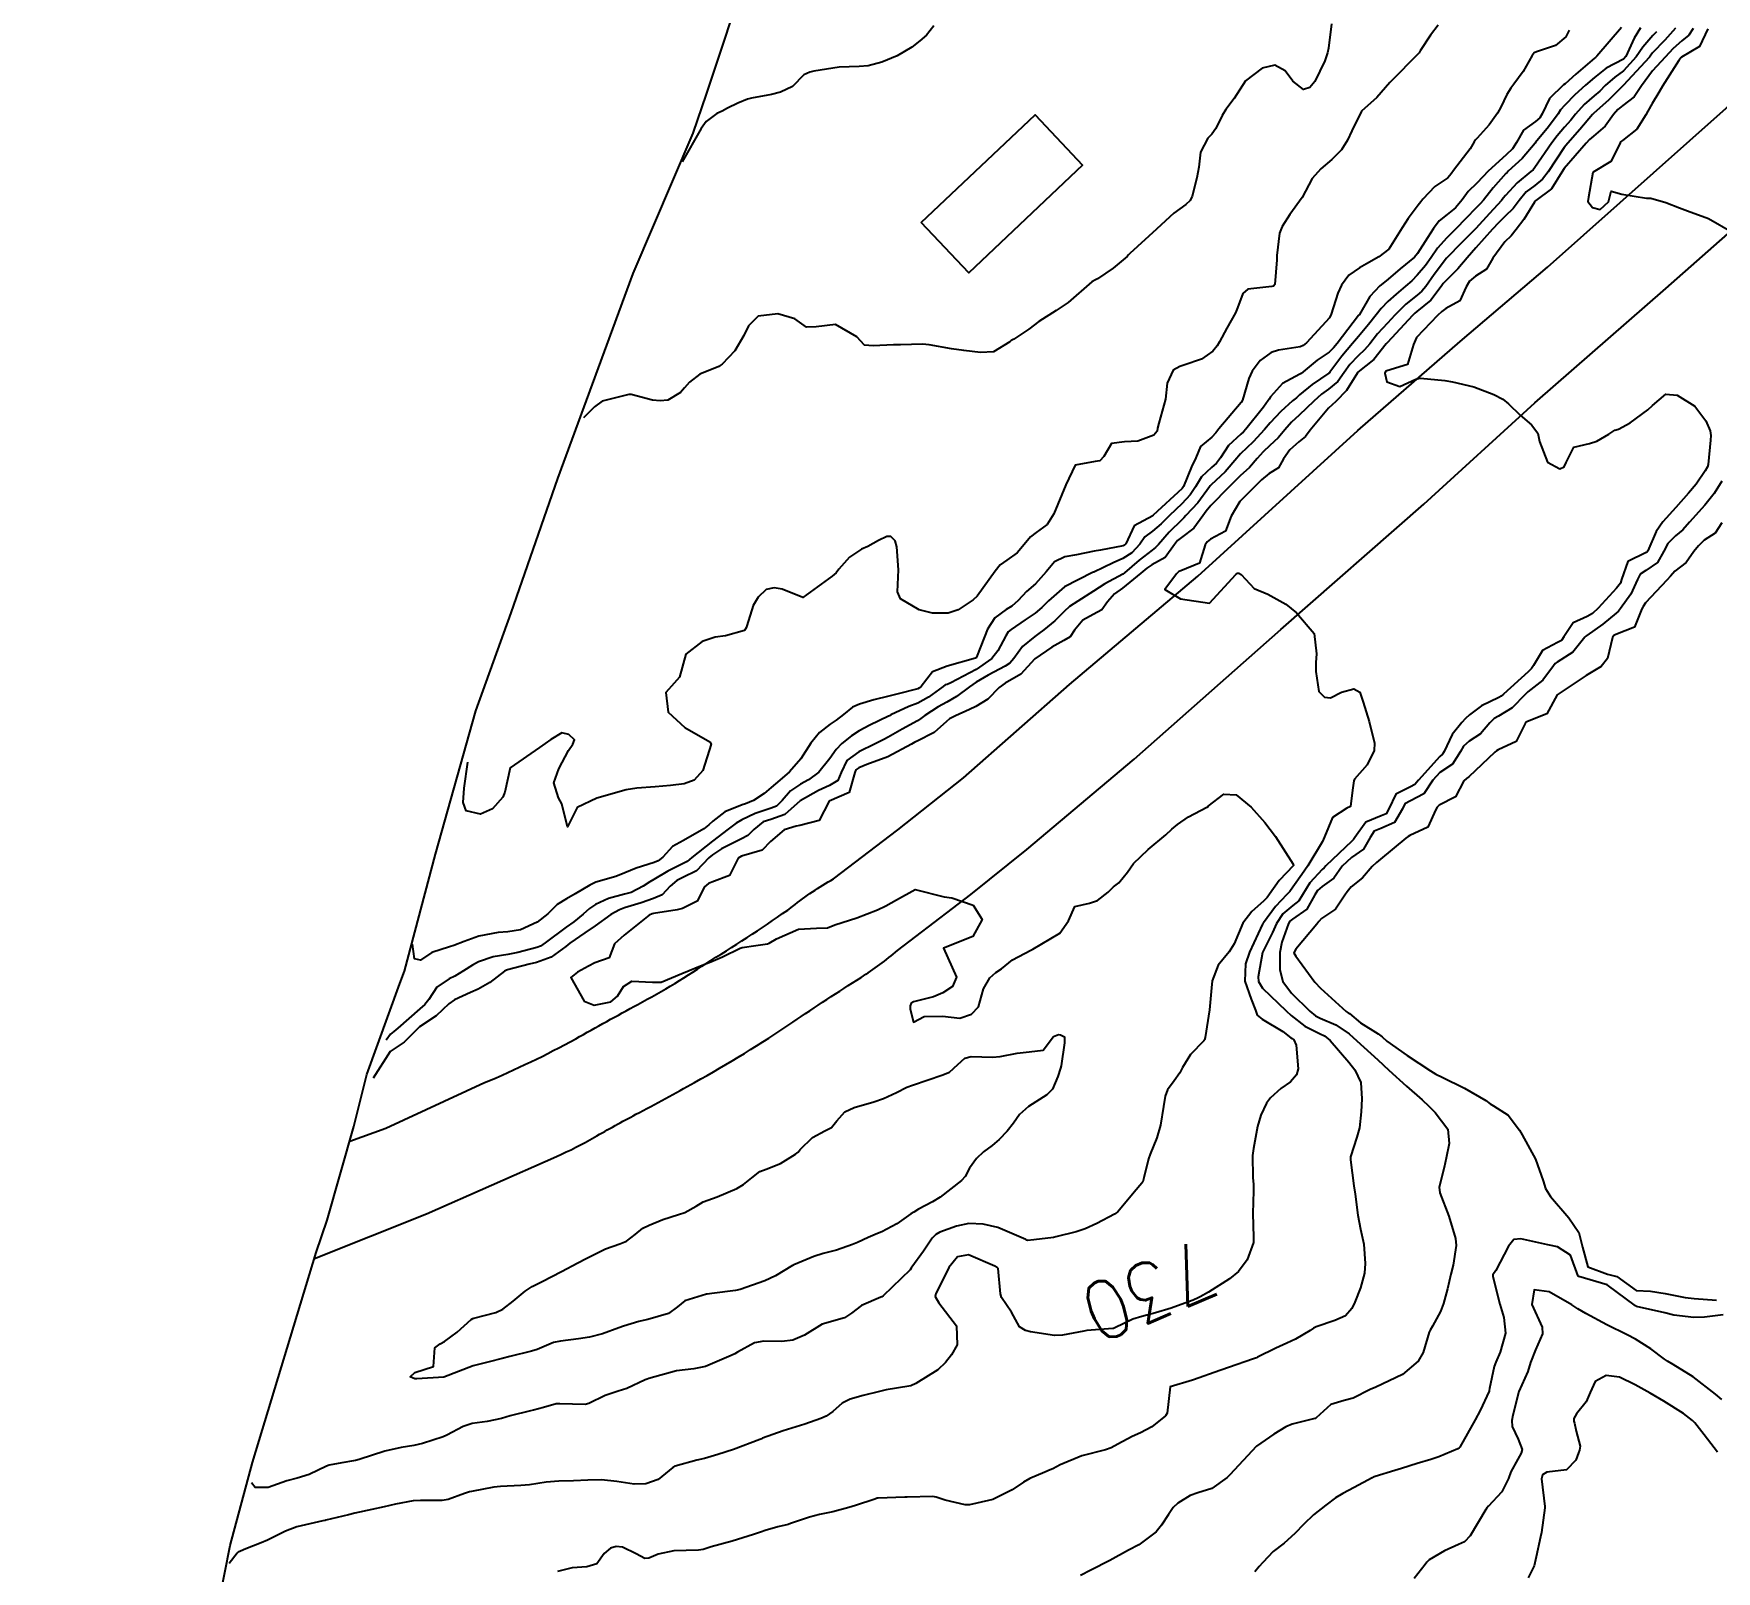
# Model space of a CAD drawing. Header units: metres. Extents: x 318500 to 325275, y 7408834 to 7428799.
# Drawn here: x 321785.3 to 321901.2, y 7417350.6 to 7417456.5 of the extents above; entities that cross this region are included whole.
import ezdxf
from ezdxf.enums import TextEntityAlignment as Align

# ---------------------------------------------------------------- set-up
doc = ezdxf.new("R2010")
doc.units = ezdxf.units.M
doc.header["$MEASUREMENT"] = 0
for name, color, linetype in [('Area', 45, 'Continuous'), ('Cotas', 45, 'Continuous'), ('Curvas de Nivel 1m', 11, 'Continuous'), ('Curvas de Nivel 5m', 15, 'Continuous'), ('Edificações', 30, 'Continuous'), ('Vias Primárias', 230, 'Continuous')]:
    doc.layers.add(name, color=color, linetype=linetype)
doc.styles.add('Style-STANDARD', font='STANDARD.shx')

msp = doc.modelspace()

# ---------------------------------------------------------------- linework, layer by layer
at = {"layer": 'Area'}
msp.add_lwpolyline([(321785.32, 7417287.4), (321787.91, 7417299.58), (321793.09, 7417328.49), (321794.08, 7417331.4), (321794.59, 7417332.62), (321796.42, 7417342.2), (321797.29, 7417344.52), (321798.84, 7417352.42), (321800.38, 7417358.14), (321804.78, 7417372.6), (321805.52, 7417374.81), (321807.37, 7417381.27), (321808.25, 7417384.84), (321810.54, 7417391.12), (321810.86, 7417391.96), (321813, 7417400.03), (321815.76, 7417409.89), (321818.21, 7417416.65), (321821.42, 7417425.9), (321826.59, 7417440.02), (321830.73, 7417449.68), (321831.65, 7417452.36), (321834.55, 7417461.09)], dxfattribs=at)
at = {"layer": 'Curvas de Nivel 1m', "flags": 128}
for points, elevation in [([(321895.95, 7417456.93), (321895.52, 7417456.23), (321894.94, 7417454.95), (321894.79, 7417454.78), (321893.59, 7417454.15), (321892.78, 7417453.52), (321892.18, 7417452.98), (321891.44, 7417452.31), (321890.75, 7417451.61), (321890.46, 7417451.28), (321890.28, 7417451.01), (321889.62, 7417450.12), (321888.73, 7417449.03), (321888.71, 7417449), (321887.81, 7417447.93), (321886.85, 7417447.05), (321886.77, 7417446.97), (321886.69, 7417446.89), (321885.82, 7417445.91), (321885.15, 7417445.07), (321884.92, 7417444.81), (321884.65, 7417444.53), (321883.92, 7417443.81), (321883.24, 7417443.1), (321882.62, 7417442.48), (321881.98, 7417441.76), (321881.54, 7417441.12), (321881.16, 7417440.57), (321880.59, 7417439.89), (321880.21, 7417439.51), (321879.77, 7417439.14), (321879.13, 7417438.59), (321878.56, 7417438.08), (321878.11, 7417437.61), (321877.76, 7417437.17), (321877.22, 7417436.49), (321876.53, 7417435.67), (321876.13, 7417435.19), (321875.4, 7417434.31), (321874.56, 7417433.21), (321874.54, 7417433.17), (321874.5, 7417433.14), (321873.34, 7417432.37), (321872.48, 7417431.65), (321872.26, 7417431.46), (321872, 7417431.24), (321871.2, 7417430.51), (321870.45, 7417429.72), (321870.07, 7417429.27), (321869.29, 7417428.43), (321868.42, 7417427.6), (321868.27, 7417427.44), (321868.16, 7417427.29), (321867.36, 7417426.35), (321866.39, 7417425.46), (321866.32, 7417425.39), (321866.28, 7417425.32), (321865.47, 7417424.23), (321864.66, 7417423.34), (321864.52, 7417423.19), (321864.37, 7417423.04), (321863.51, 7417422.2), (321862.77, 7417421.36), (321862.56, 7417421.14), (321862.33, 7417420.96), (321861.45, 7417420.26), (321860.44, 7417419.4), (321860.31, 7417419.31), (321859.07, 7417418.64), (321858.3, 7417418.13), (321857.21, 7417417.44), (321856.65, 7417417.08), (321856.28, 7417416.73), (321855.64, 7417416.09), (321854.88, 7417415.47), (321854.52, 7417415.21), (321854.25, 7417415.02), (321853.41, 7417414.32), (321852.81, 7417413.49), (321852.54, 7417413.18), (321852.22, 7417412.98), (321851.05, 7417412.35), (321850.21, 7417411.86), (321849.75, 7417411.54), (321848.87, 7417410.88), (321848.19, 7417410.5), (321847.59, 7417410.17), (321846.69, 7417409.57), (321846.4, 7417409.36), (321846.17, 7417409.21), (321845.12, 7417408.64), (321844.16, 7417408.09), (321843.85, 7417407.92), (321843.27, 7417407.62), (321842.14, 7417407.08), (321841.32, 7417406.47), (321840.91, 7417405.65), (321840.68, 7417405.1), (321840.12, 7417404.76), (321839.37, 7417404.41), (321838.1, 7417403.7), (321837.04, 7417402.75), (321836.08, 7417402.41), (321835.56, 7417402.24), (321834.9, 7417401.73), (321834.49, 7417401.31), (321834.06, 7417401.08), (321832.69, 7417400.4), (321832.05, 7417399.99), (321831.82, 7417399.77), (321830.95, 7417398.87), (321830.03, 7417398.41), (321829.61, 7417398.22), (321829.15, 7417397.81), (321828.59, 7417397.23), (321828.01, 7417396.97), (321827.16, 7417396.68), (321826, 7417396.32), (321825.65, 7417396.2), (321825.07, 7417395.86), (321823.98, 7417395.1), (321823.26, 7417394.61), (321822.23, 7417393.9), (321822.09, 7417393.78), (321821.97, 7417393.67), (321820.95, 7417392.92), (321819.95, 7417392.56), (321819.44, 7417392.44), (321817.94, 7417392.05), (321817.87, 7417392.03), (321817.75, 7417391.96), (321816.72, 7417391.18), (321815.92, 7417390.72), (321815.41, 7417390.49), (321814.3, 7417390), (321813.91, 7417389.72), (321813.03, 7417388.89), (321811.89, 7417388.14), (321811.77, 7417388.03), (321810.84, 7417387.08), (321809.87, 7417386.43), (321808.69, 7417384.6)], 732), ([(321894.65, 7417456.95), (321893.79, 7417455.97), (321892.95, 7417454.97), (321892.86, 7417454.9), (321892.79, 7417454.85), (321891.51, 7417453.73), (321890.77, 7417453.08), (321890.66, 7417453), (321889.7, 7417452.07), (321889.18, 7417451.02), (321889.02, 7417450.74), (321888.73, 7417450.49), (321887.89, 7417449.88), (321887.42, 7417449.04), (321887.14, 7417448.61), (321886.7, 7417448.18), (321885.47, 7417447.07), (321885.1, 7417446.66), (321884.68, 7417446.23), (321884.09, 7417445.67), (321883.67, 7417445.09), (321883.21, 7417444.54), (321882.64, 7417444.08), (321882.1, 7417443.65), (321881.71, 7417443.12), (321881.29, 7417442.46), (321880.61, 7417441.38), (321880.4, 7417441.13), (321879.42, 7417440.33), (321878.59, 7417439.62), (321878.33, 7417439.41), (321878.02, 7417439.17), (321877.32, 7417438.42), (321876.6, 7417437.18), (321876.58, 7417437.15), (321876.55, 7417437.12), (321875.07, 7417435.2), (321874.83, 7417434.9), (321874.52, 7417434.6), (321873.7, 7417434.04), (321872.73, 7417433.24), (321872.6, 7417433.13), (321872.5, 7417433.07), (321871.31, 7417432.43), (321870.47, 7417431.51), (321870.38, 7417431.35), (321870.33, 7417431.26), (321870, 7417430.8), (321868.78, 7417429.29), (321868.62, 7417429.11), (321868.45, 7417428.96), (321867.58, 7417428.16), (321867.03, 7417427.31), (321866.77, 7417426.96), (321866.41, 7417426.65), (321865.72, 7417426.01), (321865.32, 7417425.33), (321864.96, 7417424.76), (321864.38, 7417424.16), (321863.53, 7417423.35), (321862.95, 7417422.77), (321862.35, 7417422.28), (321861.84, 7417421.88), (321861.48, 7417421.38), (321860.94, 7417420.78), (321860.32, 7417420.38), (321859.64, 7417420.09), (321858.31, 7417419.45), (321858.29, 7417419.44), (321858.23, 7417419.42), (321856.3, 7417418.43), (321855.2, 7417417.47), (321854.74, 7417417.01), (321854.28, 7417416.63), (321853.6, 7417416.16), (321852.63, 7417415.5), (321852.43, 7417415.33), (321852.25, 7417415.07), (321851.71, 7417414.03), (321851.3, 7417413.51), (321850.22, 7417412.74), (321848.48, 7417411.82), (321848.21, 7417411.72), (321848.09, 7417411.68), (321847.95, 7417411.56), (321846.94, 7417410.83), (321846.19, 7417410.43), (321845.59, 7417410.19), (321844.35, 7417409.61), (321844.24, 7417409.55), (321844.18, 7417409.52), (321842.9, 7417408.9), (321842.16, 7417408.51), (321841.64, 7417408.17), (321840.97, 7417407.65), (321840.57, 7417407.23), (321840.14, 7417406.62), (321839.39, 7417405.67), (321838.66, 7417405.14), (321838.12, 7417404.84), (321837.43, 7417404.38), (321836.86, 7417403.71), (321836.47, 7417403.34), (321836.09, 7417403.19), (321834.99, 7417402.83), (321834.08, 7417402.39), (321833.68, 7417402.15), (321833.15, 7417401.75), (321832.06, 7417400.92), (321830.63, 7417399.79), (321830.32, 7417399.53), (321830.04, 7417399.38), (321828.99, 7417398.86), (321828.03, 7417398.28), (321827.74, 7417398.11), (321827.28, 7417397.83), (321826.46, 7417397.39), (321826.01, 7417397.26), (321824.89, 7417396.98), (321824, 7417396.56), (321823.6, 7417396.28), (321823.16, 7417395.89), (321822.51, 7417395.37), (321821.98, 7417395), (321820.54, 7417393.92), (321820.21, 7417393.69), (321819.96, 7417393.59), (321818.66, 7417393.25), (321817.96, 7417393.12), (321816.97, 7417392.95), (321815.95, 7417392.6), (321815.54, 7417392.39), (321814.92, 7417392), (321814.32, 7417391.62), (321813.93, 7417391.44), (321813.08, 7417390.86), (321812.53, 7417390.02), (321812.26, 7417389.67), (321811.9, 7417389.38), (321810.4, 7417388.05), (321810.12, 7417387.82), (321809.88, 7417387.62), (321809.6, 7417387.22)], 733), ([(321874.69, 7417457.21), (321874.48, 7417455.53), (321874.41, 7417455.22), (321874.23, 7417454.66), (321873.54, 7417453.23), (321873.18, 7417452.82), (321872.76, 7417452.69), (321872.01, 7417453.25), (321871.49, 7417453.97), (321870.78, 7417454.37), (321869.9, 7417454.16), (321868.77, 7417453.29), (321867.99, 7417452.07), (321867.41, 7417451.31), (321867.15, 7417450.9), (321866.72, 7417450), (321866.44, 7417449.6), (321866.16, 7417449.33), (321865.66, 7417448.38), (321865.55, 7417447.33), (321865.41, 7417446.6), (321865.09, 7417445.34), (321864.95, 7417445.04), (321864.65, 7417444.76), (321863.82, 7417444.17), (321862.95, 7417443.37), (321862.63, 7417443.06), (321860.8, 7417441.4), (321860.71, 7417441.3), (321860.61, 7417441.18), (321859.64, 7417440.37), (321858.58, 7417439.65), (321858.43, 7417439.58), (321858.17, 7417439.43), (321856.56, 7417438.01), (321855.73, 7417437.46), (321854.54, 7417436.71), (321853.84, 7417436.18), (321852.81, 7417435.5), (321852.63, 7417435.4), (321852.53, 7417435.31), (321851.41, 7417434.62), (321850.52, 7417434.57), (321849.37, 7417434.7), (321848.52, 7417434.83), (321846.99, 7417435.1), (321846.52, 7417435.15), (321845.01, 7417435.11), (321844.52, 7417435.1), (321843.12, 7417435.03), (321842.52, 7417435.07), (321842.01, 7417435.65), (321840.54, 7417436.49), (321839.19, 7417436.34), (321838.54, 7417436.32), (321837.73, 7417436.89), (321836.55, 7417437.24), (321835.21, 7417437.07), (321834.54, 7417436.42), (321834.21, 7417435.74), (321833.59, 7417434.68), (321832.73, 7417433.77), (321832.6, 7417433.67), (321832.5, 7417433.61), (321831.2, 7417433.08), (321830.48, 7417432.54), (321830.14, 7417432.14), (321829.85, 7417431.81), (321828.98, 7417431.3), (321828.46, 7417431.24), (321827.93, 7417431.29), (321826.47, 7417431.68), (321826.31, 7417431.69), (321824.46, 7417431.21), (321823.93, 7417430.84), (321823.18, 7417430.07)], 736), ([(321847.31, 7417457.08), (321846.8, 7417456.43), (321846.34, 7417456.04), (321845.78, 7417455.6), (321844.78, 7417455.01), (321843.73, 7417454.57), (321842.78, 7417454.31), (321842.16, 7417454.26), (321840.78, 7417454.23), (321839.03, 7417453.95), (321838.77, 7417453.88), (321838.36, 7417453.7), (321837.56, 7417452.9), (321836.75, 7417452.5), (321836.13, 7417452.35), (321834.75, 7417452.09), (321834.48, 7417452.01), (321833.81, 7417451.75), (321833.1, 7417451.4), (321832.73, 7417451.2), (321832.36, 7417451.04), (321831.62, 7417450.48), (321831.27, 7417449.99), (321829.98, 7417447.71)], 737), ([(321897.07, 7417456.66), (321896.81, 7417456.41), (321896.12, 7417455.61), (321895.66, 7417454.94), (321894.78, 7417453.98), (321894.19, 7417453.54), (321893.53, 7417452.96), (321893.15, 7417452.58), (321892.76, 7417452.25), (321892.08, 7417451.65), (321891.49, 7417450.99), (321891.15, 7417450.58), (321890.73, 7417450.1), (321890.22, 7417449.5), (321889.85, 7417449.01), (321888.69, 7417447.32), (321888.56, 7417447.16), (321888.41, 7417447.03), (321887.46, 7417446.26), (321886.66, 7417445.38), (321886.51, 7417445.2), (321886.39, 7417445.05), (321885.56, 7417444.15), (321884.63, 7417443.11), (321883.62, 7417442.1), (321882.64, 7417441.11), (321882.63, 7417441.09), (321882.61, 7417441.07), (321881.76, 7417439.95), (321881.17, 7417439.12), (321880.9, 7417438.8), (321880.57, 7417438.52), (321879.79, 7417437.91), (321879.04, 7417437.15), (321878.54, 7417436.6), (321877.86, 7417435.85), (321877.31, 7417435.17), (321876.95, 7417434.75), (321876.52, 7417434.35), (321875.94, 7417433.75), (321875.55, 7417433.19), (321875.11, 7417432.58), (321874.48, 7417432.05), (321873.99, 7417431.7), (321873.47, 7417431.23), (321872.46, 7417430.26), (321871.93, 7417429.77), (321871.46, 7417429.25), (321871, 7417428.7), (321870.43, 7417428.17), (321869.97, 7417427.73), (321869.56, 7417427.27), (321869.03, 7417426.66), (321868.4, 7417426.07), (321868, 7417425.69), (321867.61, 7417425.3), (321866.38, 7417424.03), (321866.05, 7417423.65), (321865.82, 7417423.33), (321865.21, 7417422.48), (321864.35, 7417421.84), (321864.07, 7417421.62), (321863.87, 7417421.35), (321863.22, 7417420.46), (321862.32, 7417419.95), (321861.96, 7417419.73), (321861.56, 7417419.38), (321860.3, 7417418.35), (321859.75, 7417417.95), (321859.25, 7417417.41), (321858.86, 7417416.84), (321858.28, 7417416.52), (321857.57, 7417416.13), (321856.99, 7417415.44), (321856.69, 7417415), (321856.25, 7417414.74), (321855.43, 7417414.27), (321854.26, 7417413.48), (321854.23, 7417413.45), (321853.29, 7417412.42), (321852.21, 7417411.79), (321851.79, 7417411.51), (321851.01, 7417410.7), (321850.19, 7417410.19), (321849.75, 7417409.98), (321848.8, 7417409.55), (321848.39, 7417409.34), (321848.17, 7417409.15), (321847.32, 7417408.41), (321846.15, 7417407.8), (321846, 7417407.73), (321845.76, 7417407.59), (321844.14, 7417406.72), (321842.69, 7417406.19), (321842.13, 7417405.97), (321841.94, 7417405.83), (321841.87, 7417405.64), (321841.48, 7417404.28), (321840.1, 7417403.68), (321839.41, 7417402.34), (321838.07, 7417401.99), (321837.82, 7417401.95), (321836.99, 7417401.71), (321836.06, 7417400.89), (321835.47, 7417400.31), (321834.05, 7417399.88), (321833.83, 7417399.74), (321833.23, 7417398.56), (321832.02, 7417398.1), (321831.79, 7417398.01), (321831.5, 7417397.78), (321831, 7417396.79), (321830, 7417396.28), (321829.62, 7417396.18), (321827.99, 7417395.93), (321827.9, 7417395.91), (321827.71, 7417395.82), (321825.98, 7417394.45), (321825.32, 7417393.86), (321824.94, 7417392.88), (321823.95, 7417392.53), (321823.52, 7417392.31), (321822.77, 7417391.89), (321822.3, 7417391.53), (321823.22, 7417389.89), (321823.91, 7417389.63), (321825.05, 7417389.86), (321825.53, 7417390.24), (321825.93, 7417390.91), (321826.5, 7417391.27), (321827.93, 7417391.2), (321828.53, 7417391.21), (321829.94, 7417391.8), (321831.36, 7417392.37), (321831.95, 7417392.6), (321832.76, 7417392.95), (321833.97, 7417393.55), (321834.11, 7417393.6), (321835.04, 7417393.73), (321835.84, 7417393.85), (321835.97, 7417393.89), (321836.46, 7417394.2), (321837.98, 7417394.85), (321839.23, 7417394.92), (321839.98, 7417394.96), (321840.49, 7417395.15), (321841.99, 7417395.64), (321843.43, 7417396.19), (321844, 7417396.46), (321844.74, 7417396.87), (321846.02, 7417397.58), (321848.01, 7417397.09), (321848.54, 7417397.02), (321850, 7417396.52), (321850.63, 7417395.52), (321849.98, 7417394.36), (321847.97, 7417393.56), (321848.85, 7417391.55), (321848.58, 7417390.9), (321847.92, 7417390.47), (321847.28, 7417390.21), (321845.91, 7417389.86), (321845.73, 7417389.76), (321845.68, 7417389.58), (321845.68, 7417389.36), (321845.9, 7417388.45), (321846.63, 7417388.84), (321847.9, 7417388.86), (321849.09, 7417388.73), (321849.9, 7417389.01), (321850.38, 7417389.52), (321850.71, 7417390.74), (321851.15, 7417391.51), (321851.57, 7417391.88), (321851.95, 7417392.13), (321852.71, 7417392.74), (321853.97, 7417393.41), (321854.02, 7417393.43), (321854.12, 7417393.48), (321855.98, 7417394.58), (321856.57, 7417395.44), (321857.02, 7417396.42), (321858.01, 7417396.66), (321858.58, 7417396.84), (321859.3, 7417397.41), (321859.66, 7417397.77), (321860.03, 7417398.04), (321860.64, 7417398.79), (321861.04, 7417399.39), (321862.06, 7417400.35), (321863.27, 7417401.35), (321863.68, 7417401.75), (321864.08, 7417402.06), (321864.83, 7417402.59), (321866.1, 7417403.25), (321866.14, 7417403.27), (321866.2, 7417403.32), (321867.26, 7417404.16), (321868.11, 7417404.1), (321869.16, 7417403.27), (321870.08, 7417402.21), (321870.83, 7417401.25), (321872.05, 7417399.33), (321872.08, 7417399.27), (321872.07, 7417399.24), (321871.07, 7417398.22), (321870.42, 7417397.26), (321870.25, 7417397.03), (321870.01, 7417396.78), (321869.2, 7417396.07), (321868.58, 7417395.28), (321867.98, 7417393.86), (321867.64, 7417393.29), (321866.88, 7417392.39), (321866.46, 7417391.31), (321866.41, 7417390.83), (321866.28, 7417389.31), (321865.99, 7417387.41), (321865.97, 7417387.32), (321865.95, 7417387.26), (321865.89, 7417387.18), (321864.98, 7417386.22), (321864.42, 7417385.33), (321864.23, 7417384.96), (321863.85, 7417384.42), (321863.38, 7417383.8), (321863.23, 7417383.35), (321863.11, 7417382.64), (321862.9, 7417381.35), (321862.66, 7417380.49), (321862.2, 7417379.36), (321862.09, 7417379.05), (321861.76, 7417377.73), (321861.68, 7417377.45), (321861.63, 7417377.37), (321861.1, 7417376.74), (321859.96, 7417375.4), (321859.83, 7417375.29), (321859.73, 7417375.23), (321858.53, 7417374.6), (321857.71, 7417374.23), (321857.11, 7417374.02), (321855.7, 7417373.66), (321855.53, 7417373.63), (321854.19, 7417373.47), (321853.74, 7417373.43), (321853.7, 7417373.44), (321853.63, 7417373.48), (321851.71, 7417374.31), (321850.69, 7417374.54), (321849.72, 7417374.58), (321848.86, 7417374.4), (321847.71, 7417373.99), (321847.43, 7417373.84), (321847.18, 7417373.57), (321846.58, 7417372.68), (321845.78, 7417371.58), (321845.74, 7417371.51), (321845.67, 7417371.41), (321843.81, 7417369.61), (321843.72, 7417369.54), (321843.65, 7417369.52), (321842.31, 7417368.95), (321841.63, 7417368.42), (321841.16, 7417368.1), (321839.62, 7417367.66), (321838.39, 7417366.9), (321837.6, 7417366.56), (321836.84, 7417366.46), (321835.6, 7417366.49), (321834.95, 7417366.37), (321833.79, 7417365.74), (321833.59, 7417365.62), (321833.35, 7417365.51), (321831.58, 7417364.74), (321830.78, 7417364.58), (321829.58, 7417364.45), (321827.67, 7417363.92), (321827.57, 7417363.88), (321827.43, 7417363.82), (321826.17, 7417363.23), (321825.56, 7417363.04), (321824.66, 7417362.75), (321823.54, 7417362.19), (321823.29, 7417362.13), (321821.54, 7417362.18), (321821.29, 7417362.16), (321820.43, 7417361.92), (321819.74, 7417361.73), (321819.54, 7417361.68), (321818.12, 7417361.35), (321817.53, 7417361.17), (321816.54, 7417360.95), (321815.52, 7417360.82), (321814.89, 7417360.62), (321813.77, 7417360.01), (321813.51, 7417359.89), (321812.1, 7417359.43), (321811.5, 7417359.29), (321810.63, 7417359.17), (321809.5, 7417358.91), (321807.73, 7417358.33), (321807.49, 7417358.26), (321807.35, 7417358.24), (321806.54, 7417358.1), (321805.66, 7417357.94), (321805.49, 7417357.88), (321804.29, 7417357.31), (321803.47, 7417357.06), (321802.75, 7417356.87), (321801.46, 7417356.41), (321800.58, 7417356.41), (321800.32, 7417356.74)], 731), ([(321891.05, 7417456.76), (321890.81, 7417456.32), (321890.1, 7417455.71), (321888.79, 7417455.28), (321888.63, 7417455.2), (321888.49, 7417455.03), (321887.88, 7417453.93), (321887.23, 7417453.05), (321887.03, 7417452.78), (321886.76, 7417452.34), (321886.33, 7417451.47), (321886.12, 7417451.06), (321885.54, 7417450.26), (321884.71, 7417449.34), (321884.59, 7417449.21), (321884.5, 7417449.08), (321884.22, 7417448.6), (321883.07, 7417447.1), (321882.91, 7417446.88), (321882.68, 7417446.61), (321881.79, 7417446), (321880.96, 7417445.13), (321880.83, 7417444.95), (321880.65, 7417444.71), (321879.97, 7417443.81), (321879.55, 7417443.15), (321878.62, 7417441.69), (321877.94, 7417441.17), (321877.09, 7417440.69), (321876.6, 7417440.41), (321875.88, 7417439.9), (321875.38, 7417439.2), (321875.12, 7417438.65), (321874.66, 7417437.21), (321874.55, 7417436.97), (321872.97, 7417435.23), (321872.72, 7417435.05), (321872.53, 7417434.97), (321871.03, 7417434.74), (321870.52, 7417434.58), (321869.76, 7417434.02), (321869.21, 7417433.28), (321868.99, 7417432.79), (321868.55, 7417431.29), (321868.47, 7417431.13), (321866.93, 7417429.31), (321866.72, 7417429.04), (321866.44, 7417428.74), (321865.67, 7417428.09), (321865.35, 7417427.33), (321865.05, 7417426.7), (321864.48, 7417425.34), (321864.45, 7417425.28), (321864.39, 7417425.21), (321862.41, 7417423.37), (321862.39, 7417423.35), (321862.37, 7417423.33), (321861.1, 7417422.64), (321860.51, 7417421.4), (321860.44, 7417421.3), (321860.34, 7417421.25), (321858.78, 7417420.97), (321858.33, 7417420.88), (321857.12, 7417420.65), (321856.33, 7417420.49), (321855.62, 7417420.16), (321855.04, 7417419.47), (321854.3, 7417418.65), (321853.67, 7417418.11), (321853.11, 7417417.49), (321852.68, 7417417.1), (321852.28, 7417416.87), (321851.49, 7417416.3), (321850.99, 7417415.52), (321850.78, 7417414.99), (321850.23, 7417413.59), (321850.21, 7417413.55), (321850.17, 7417413.53), (321848.22, 7417412.98), (321847.2, 7417412.59), (321846.42, 7417411.58), (321846.32, 7417411.47), (321846.21, 7417411.42), (321844.76, 7417411.05), (321844.2, 7417410.91), (321843.16, 7417410.66), (321842.19, 7417410.35), (321841.7, 7417410.14), (321841.09, 7417409.65), (321840.58, 7417409.25), (321840.17, 7417408.97), (321839.43, 7417408.41), (321838.83, 7417407.68), (321838.14, 7417406.59), (321837.36, 7417405.7), (321836.7, 7417405.13), (321836.11, 7417404.61), (321835.62, 7417404.21), (321834.88, 7417403.73), (321834.34, 7417403.5), (321834.1, 7417403.42), (321832.92, 7417402.93), (321832.08, 7417402.3), (321831.8, 7417402.05), (321831.46, 7417401.78), (321830.06, 7417400.97), (321829.3, 7417400.56), (321828.64, 7417399.81), (321828.31, 7417399.56), (321828.04, 7417399.45), (321826.8, 7417399.07), (321826.03, 7417398.73), (321825.4, 7417398.49), (321824.02, 7417398.09), (321823.88, 7417398.02), (321823.62, 7417397.88), (321822.6, 7417397.3), (321822.01, 7417396.94), (321821.36, 7417396.55), (321820.73, 7417395.92), (321819.98, 7417395.34), (321818.85, 7417394.82), (321817.98, 7417394.68), (321817.3, 7417394.64), (321815.97, 7417394.37), (321814.96, 7417394), (321814.25, 7417393.73), (321813.96, 7417393.65), (321812.73, 7417393.25), (321811.95, 7417392.73), (321811.54, 7417392.81), (321811.41, 7417393.83)], 734), ([(321899.59, 7417456.88), (321899.28, 7417456.42), (321898.81, 7417456.03), (321898.2, 7417455.5), (321897.66, 7417454.91), (321896.78, 7417453.96), (321896.02, 7417452.93), (321895.51, 7417452.19), (321894.75, 7417451.58), (321894.39, 7417451.3), (321894.1, 7417450.96), (321893.52, 7417450.17), (321892.72, 7417449.48), (321892.45, 7417449.24), (321892.22, 7417448.98), (321890.69, 7417447.25), (321890.54, 7417447), (321889.84, 7417445.85), (321888.76, 7417445.03), (321888.7, 7417444.99), (321888.66, 7417444.92), (321887.93, 7417443.74), (321887.4, 7417443.04), (321887.06, 7417442.61), (321886.62, 7417442.2), (321885.79, 7417441.06), (321885.35, 7417440.32), (321884.59, 7417439.82), (321884.18, 7417439.49), (321883.95, 7417439.09), (321883.52, 7417438.14), (321882.56, 7417437.61), (321882.27, 7417437.39), (321881.99, 7417437.11), (321880.53, 7417435.6), (321880.32, 7417435.13), (321879.91, 7417433.74), (321878.5, 7417433.32), (321878.4, 7417433.26), (321878.35, 7417433.16), (321878.49, 7417432.55), (321879.39, 7417432.24), (321880.49, 7417432.73), (321880.81, 7417432.81), (321882.49, 7417432.64), (321883.02, 7417432.56), (321884.49, 7417432.2), (321885.85, 7417431.69), (321886.47, 7417431.37), (321886.86, 7417431.04), (321887.68, 7417430.25), (321888.46, 7417429.59), (321888.89, 7417429.02), (321889.01, 7417428.44), (321889.55, 7417427.01), (321890.41, 7417426.56), (321890.7, 7417426.71), (321890.84, 7417426.99), (321891.37, 7417428.06), (321892.44, 7417428.3), (321892.94, 7417428.47), (321893.78, 7417428.96), (321894.18, 7417429.22), (321894.45, 7417429.3), (321895.24, 7417429.72), (321896.47, 7417430.63), (321896.79, 7417430.92), (321897.69, 7417431.7), (321898.48, 7417431.64), (321899.69, 7417430.88), (321900.46, 7417429.87), (321900.76, 7417429.18), (321900.81, 7417428.86), (321900.78, 7417428.53), (321900.62, 7417426.87), (321900.57, 7417426.71), (321900.41, 7417426.43), (321899.78, 7417425.5), (321899.27, 7417424.88), (321898.38, 7417423.9), (321897.49, 7417422.9), (321897.03, 7417422.24), (321896.46, 7417420.92), (321896.42, 7417420.84), (321896.34, 7417420.8), (321895.08, 7417420.18), (321894.66, 7417418.94), (321894.57, 7417418.68), (321894.3, 7417418.34), (321893.05, 7417416.96), (321892.66, 7417416.59), (321892.28, 7417416.39), (321891.31, 7417415.95), (321890.68, 7417414.99), (321890.51, 7417414.74), (321890.25, 7417414.6), (321889.2, 7417414.06), (321888.58, 7417413.02), (321888.45, 7417412.8), (321888.23, 7417412.59), (321886.52, 7417411.05), (321886.36, 7417410.9), (321886.21, 7417410.82), (321885.02, 7417410.25), (321884.19, 7417409.62), (321883.91, 7417409.36), (321883.65, 7417409.09), (321882.99, 7417408.26), (321882.44, 7417407.1), (321882.33, 7417406.92), (321882.15, 7417406.75), (321880.68, 7417405.12), (321880.43, 7417404.83), (321880.12, 7417404.67), (321879.11, 7417404.15), (321878.62, 7417403.15), (321878.44, 7417402.81), (321878.09, 7417402.66), (321877.04, 7417402.22), (321876.29, 7417401.18), (321876.2, 7417401.04), (321876.07, 7417400.92), (321874.29, 7417399.21), (321874.17, 7417399.08), (321874.05, 7417398.96), (321873.2, 7417398.06), (321872.69, 7417397.23), (321872.43, 7417396.82), (321872.01, 7417396.48), (321871.33, 7417395.91), (321870.89, 7417395.25), (321870.61, 7417394.63), (321869.97, 7417393.34), (321869.94, 7417393.26), (321869.64, 7417391.57), (321869.66, 7417391.26), (321869.93, 7417390.8), (321871.56, 7417389.24), (321871.91, 7417388.92), (321872.85, 7417388.18), (321873.89, 7417387.66), (321874.2, 7417387.52), (321874.6, 7417387.2), (321875.87, 7417385.7), (321876.28, 7417385.18), (321876.71, 7417384.31), (321876.78, 7417383.17), (321876.72, 7417382.27), (321876.61, 7417381.17), (321876.43, 7417380.54), (321876, 7417379.18), (321875.99, 7417378.97), (321876.23, 7417377.18), (321876.32, 7417376.6), (321876.49, 7417375.17), (321876.67, 7417374.21), (321876.9, 7417373.17), (321877.01, 7417371.84), (321876.95, 7417371.17), (321876.67, 7417370.16), (321876.29, 7417369.17), (321876.08, 7417368.74), (321875.64, 7417368.24), (321874.92, 7417367.9), (321873.62, 7417367.48), (321873.45, 7417367.38), (321873.22, 7417367.22), (321872.21, 7417366.63), (321871.61, 7417366.35), (321870.84, 7417366.01), (321869.59, 7417365.38), (321869.51, 7417365.34), (321869.31, 7417365.26), (321867.58, 7417364.67), (321866.6, 7417364.32), (321865.58, 7417363.96), (321865.1, 7417363.8), (321863.57, 7417363.34), (321863.36, 7417361.52), (321863.25, 7417361.34), (321862.3, 7417360.59), (321861.52, 7417360.17), (321860.96, 7417359.93), (321859.98, 7417359.39), (321859.51, 7417359.15), (321859.11, 7417359.01), (321857.5, 7417358.58), (321856.01, 7417357.96), (321855.49, 7417357.7), (321855.32, 7417357.62), (321854.94, 7417357.46), (321853.92, 7417357.03), (321853.48, 7417356.77), (321852.7, 7417356.25), (321851.46, 7417355.62), (321851.37, 7417355.59), (321851.07, 7417355.51), (321849.76, 7417355.22), (321849.46, 7417355.22), (321848.07, 7417355.54), (321847.46, 7417355.74), (321847.23, 7417355.79), (321845.46, 7417355.75), (321845.3, 7417355.74), (321843.46, 7417355.68), (321843.41, 7417355.67), (321843.23, 7417355.61), (321841.91, 7417355.17), (321841.45, 7417355.02), (321840.35, 7417354.74), (321839.44, 7417354.55), (321838.75, 7417354.36), (321837.43, 7417353.92), (321837.26, 7417353.87), (321836.56, 7417353.7), (321835.69, 7417353.44), (321835.43, 7417353.36), (321834.89, 7417353.18), (321833.42, 7417352.72), (321831.98, 7417352.32), (321831.41, 7417352.15), (321831.09, 7417352.1), (321829.41, 7417352.05), (321828.32, 7417351.81), (321827.68, 7417351.54), (321827.41, 7417351.53), (321826.8, 7417351.83), (321825.86, 7417352.29), (321825.42, 7417352.35), (321825.03, 7417352.24), (321824.6, 7417351.86), (321824.1, 7417351.16), (321823.4, 7417350.95), (321822.4, 7417350.88), (321821.39, 7417350.63)], 729), ([(321900.6, 7417456.87), (321900.03, 7417455.65), (321898.79, 7417454.92), (321898.77, 7417454.91), (321898.75, 7417454.89), (321898.59, 7417454.69), (321897.48, 7417452.91), (321897.21, 7417452.47), (321896.75, 7417451.72), (321896.47, 7417451.2), (321896.32, 7417450.93), (321895.7, 7417449.96), (321894.71, 7417449.18), (321894.59, 7417449.07), (321894.53, 7417448.95), (321893.92, 7417447.73), (321892.69, 7417446.99), (321892.68, 7417446.97), (321892.37, 7417445.27), (321892.32, 7417444.98), (321892.65, 7417444.57), (321893.19, 7417444.43), (321893.76, 7417444.96), (321893.93, 7417445.69), (321894.67, 7417445.48), (321896.37, 7417445.21), (321896.66, 7417445.2), (321897.69, 7417444.9), (321898.65, 7417444.54), (321899.2, 7417444.34), (321900.64, 7417443.79), (321902.32, 7417442.84)], 728), ([(321901.55, 7417425.71), (321901.02, 7417424.86), (321900.38, 7417424.05), (321899.33, 7417422.88), (321898.88, 7417422.37), (321898.36, 7417421.94), (321897.83, 7417421.42), (321897.57, 7417420.9), (321897.13, 7417420.11), (321896.32, 7417419.56), (321895.93, 7417419.31), (321895.74, 7417418.93), (321895.29, 7417417.94), (321894.59, 7417416.94), (321894.45, 7417416.77), (321894.29, 7417416.63), (321893.36, 7417415.87), (321892.26, 7417415.09), (321892.19, 7417415.04), (321892.13, 7417414.97), (321891.29, 7417413.94), (321890.23, 7417413.25), (321890.08, 7417413.15), (321889.97, 7417413), (321889.23, 7417412), (321888.21, 7417411.2), (321888.02, 7417411.02), (321887.13, 7417410.1), (321886.19, 7417409.53), (321885.88, 7417409.36), (321885.59, 7417409.06), (321884.93, 7417408.31), (321884.16, 7417407.8), (321883.77, 7417407.47), (321883.57, 7417407.09), (321883.01, 7417406.22), (321882.14, 7417405.64), (321881.65, 7417405.11), (321881.04, 7417404.19), (321880.11, 7417403.69), (321879.74, 7417403.5), (321879.56, 7417403.14), (321879.03, 7417402.2), (321878.08, 7417401.79), (321877.63, 7417401.61), (321877.34, 7417401.17), (321876.88, 7417400.36), (321876.06, 7417399.8), (321875.42, 7417399.19), (321874.85, 7417398.38), (321874.03, 7417397.8), (321873.71, 7417397.53), (321873.54, 7417397.22), (321872.99, 7417396.24), (321871.99, 7417395.54), (321871.82, 7417395.41), (321871.72, 7417395.24), (321871.27, 7417393.96), (321871.12, 7417393.25), (321871.13, 7417392.07), (321871.32, 7417391.25), (321871.93, 7417390.45), (321873.19, 7417389.22), (321873.59, 7417388.89), (321873.91, 7417388.73), (321874.97, 7417388.26), (321875.89, 7417387.64), (321876.43, 7417387.17), (321877.87, 7417385.85), (321878.63, 7417385.15), (321879.84, 7417384.04), (321880.92, 7417383.11), (321881.38, 7417382.67), (321881.82, 7417382.23), (321882.68, 7417381.09), (321882.78, 7417380.11), (321882.57, 7417379.09), (321882.43, 7417378.44), (321882.09, 7417377.1), (321882.15, 7417376.69), (321882.77, 7417375.09), (321883.23, 7417373.56), (321883.27, 7417373.08), (321883.05, 7417371.73), (321882.9, 7417371.09), (321882.67, 7417370.08), (321882.4, 7417369.09), (321882.19, 7417368.54), (321881.63, 7417367.53), (321881.47, 7417367.25), (321881.41, 7417367.1), (321880.99, 7417365.71), (321880.66, 7417365.11), (321879.58, 7417364.2), (321877.73, 7417363.32), (321877.57, 7417363.25), (321877.5, 7417363.23), (321877.34, 7417363.16), (321876.18, 7417362.56), (321875.56, 7417362.39), (321874.63, 7417362.12), (321873.63, 7417361.21), (321873.58, 7417361.17), (321873.54, 7417361.16), (321871.98, 7417360.78), (321871.53, 7417360.59), (321870.7, 7417360.07), (321869.51, 7417359.26), (321867.67, 7417357.29), (321867.58, 7417357.2), (321867.49, 7417357.1), (321866.44, 7417356.34), (321865.47, 7417356.04), (321864.94, 7417355.85), (321864.09, 7417355.33), (321863.77, 7417355.02), (321863.45, 7417354.56), (321862.98, 7417353.81), (321862.6, 7417353.35), (321861.42, 7417352.47), (321860.7, 7417352.09), (321859.41, 7417351.39), (321858.1, 7417350.71), (321857.39, 7417350.34)], 728), ([(321901.55, 7417422.85), (321901.09, 7417422.12), (321900.35, 7417421.64), (321899.94, 7417421.27), (321899.63, 7417420.87), (321899.11, 7417420.1), (321898.32, 7417419.51), (321898.03, 7417419.18), (321897.78, 7417418.9), (321896.29, 7417417.34), (321896.13, 7417417.09), (321896.06, 7417416.92), (321895.54, 7417415.66), (321894.26, 7417415.15), (321894.12, 7417415.08), (321894.03, 7417414.94), (321893.68, 7417413.51), (321893.24, 7417412.95), (321892.22, 7417412.34), (321890.21, 7417411), (321889.51, 7417409.68), (321888.18, 7417409.16), (321888.09, 7417409.11), (321888.01, 7417409.02), (321887.4, 7417407.79), (321886.15, 7417407.21), (321886.05, 7417407.15), (321885.92, 7417407.05), (321884.13, 7417405.36), (321883.97, 7417405.24), (321883.8, 7417405.08), (321883.23, 7417403.97), (321882.1, 7417403.4), (321881.96, 7417403.25), (321881.87, 7417403.1), (321881.31, 7417401.88), (321880.07, 7417401.3), (321879.96, 7417401.24), (321879.8, 7417401.13), (321878.06, 7417399.68), (321877.78, 7417399.44), (321877.49, 7417399.17), (321876.81, 7417398.4), (321876.03, 7417397.77), (321875.77, 7417397.44), (321875.61, 7417397.19), (321874.96, 7417396.24), (321874, 7417395.6), (321873.81, 7417395.39), (321873.67, 7417395.21), (321872.22, 7417393.49), (321872.08, 7417393.24), (321872.22, 7417392.99), (321873.54, 7417391.22), (321873.93, 7417390.8), (321875.69, 7417389.18), (321875.83, 7417389.1), (321875.91, 7417389.05), (321876.67, 7417388.41), (321877.89, 7417387.65), (321878.18, 7417387.44), (321878.49, 7417387.15), (321879.88, 7417386.16), (321881.49, 7417385.11), (321881.86, 7417384.88), (321882.29, 7417384.66), (321883.84, 7417383.92), (321885.3, 7417383.06), (321885.61, 7417382.83), (321885.83, 7417382.7), (321886.84, 7417382.05), (321887.63, 7417381.02), (321887.81, 7417380.7), (321888.72, 7417379.01), (321889.25, 7417377.52), (321889.42, 7417377), (321889.75, 7417376.45), (321891.03, 7417374.98), (321891.71, 7417373.96), (321891.96, 7417372.97), (321892.33, 7417371.61), (321893.68, 7417371.1), (321894.33, 7417370.93), (321895.67, 7417369.98), (321896.65, 7417369.92), (321897.66, 7417369.77), (321899.03, 7417369.5), (321899.66, 7417369.43), (321901.19, 7417369.31)], 727), ([(321901.64, 7417368.29), (321900.36, 7417368.13), (321899.64, 7417368.11), (321898.25, 7417368.27), (321897.64, 7417368.44), (321895.69, 7417368.88), (321895.65, 7417368.9), (321895.61, 7417368.92), (321893.67, 7417370.36), (321891.72, 7417370.93), (321891.68, 7417370.95), (321891.66, 7417370.97), (321891.14, 7417372.42), (321890.25, 7417372.99), (321889.7, 7417373.1), (321889.58, 7417373.12), (321887.71, 7417373.54), (321887.24, 7417373.49), (321886.86, 7417373.03), (321885.99, 7417371.36), (321885.8, 7417371.05), (321885.78, 7417370.94), (321886.27, 7417369.04), (321886.55, 7417368.12), (321886.66, 7417367.03), (321886.29, 7417365.73), (321885.99, 7417365.04), (321885.89, 7417364.75), (321885.57, 7417363.22), (321885.54, 7417363.08), (321885.53, 7417363.05), (321884.91, 7417361.7), (321884.58, 7417361.06), (321883.52, 7417359.19), (321883.47, 7417359.13), (321883.37, 7417359.08), (321882.07, 7417358.53), (321881.51, 7417358.34), (321880.57, 7417358.05), (321879.5, 7417357.71), (321879.05, 7417357.58), (321877.68, 7417357.16), (321877.54, 7417357.11), (321877.49, 7417357.08), (321876.25, 7417356.4), (321875.47, 7417356), (321874.95, 7417355.7), (321874.28, 7417355.2), (321873.45, 7417354.52), (321872.77, 7417353.89), (321872.15, 7417353.23), (321871.42, 7417352.58), (321870.67, 7417351.99), (321869.95, 7417351.25), (321869.7, 7417350.96), (321869.4, 7417350.6)], 727), ([(321901.56, 7417362.48), (321901.11, 7417362.84), (321899.59, 7417364.02), (321898.2, 7417364.88), (321897.82, 7417365.1), (321897.6, 7417365.25), (321896.67, 7417365.96), (321895.62, 7417366.63), (321895.03, 7417366.93), (321893.63, 7417367.62), (321892.2, 7417368.4), (321891.65, 7417368.72), (321891.23, 7417368.98), (321889.66, 7417369.88), (321888.64, 7417370.03), (321888.47, 7417369.01), (321889.18, 7417367.45), (321889.22, 7417367), (321888.72, 7417365.9), (321888.38, 7417365.01), (321888.2, 7417364.4), (321887.57, 7417363.02), (321887.17, 7417361.4), (321887.1, 7417361.03), (321887.12, 7417360.61), (321887.53, 7417359.74), (321887.8, 7417359.02), (321887.75, 7417358.78), (321887.51, 7417358.35), (321887.04, 7417357.48), (321886.87, 7417357.03), (321886.41, 7417356.1), (321885.46, 7417355.1), (321885.43, 7417355.08), (321885.41, 7417355.05), (321885.31, 7417354.9), (321884.22, 7417353.07), (321883.83, 7417352.67), (321883.43, 7417352.48), (321882.46, 7417352.05), (321881.41, 7417351.42), (321881.24, 7417351.27), (321881.13, 7417351.1), (321880.37, 7417350.14)], 726)]:
    msp.add_lwpolyline(points, dxfattribs=dict(at, elevation=elevation))
at = {"layer": 'Curvas de Nivel 1m', "elevation": 732, "flags": 128}
msp.add_lwpolyline([(321855.89, 7417387.6), (321856.03, 7417387.58), (321856.3, 7417387.44), (321856.29, 7417387.04), (321856.06, 7417385.45), (321856.03, 7417385.28), (321855.85, 7417384.71), (321855.46, 7417383.84), (321855.08, 7417383.46), (321853.82, 7417382.65), (321853.2, 7417382.1), (321852.78, 7417381.49), (321852.35, 7417380.94), (321851.79, 7417380.37), (321851.32, 7417379.97), (321850.72, 7417379.52), (321850.24, 7417379.06), (321849.76, 7417378.41), (321849.45, 7417377.83), (321849.21, 7417377.54), (321847.74, 7417376.41), (321847.21, 7417376.09), (321846.24, 7417375.57), (321845.92, 7417375.38), (321845.72, 7417375.25), (321844.75, 7417374.56), (321843.71, 7417374.01), (321843.43, 7417373.89), (321842.78, 7417373.62), (321842.04, 7417373.29), (321841.69, 7417373.14), (321840.59, 7417372.75), (321839.68, 7417372.52), (321839.03, 7417372.32), (321837.67, 7417371.74), (321837.64, 7417371.72), (321837.58, 7417371.69), (321836.39, 7417370.98), (321835.66, 7417370.63), (321833.97, 7417370.05), (321833.65, 7417369.98), (321832.01, 7417369.76), (321831.69, 7417369.73), (321831.65, 7417369.73), (321830.16, 7417369.27), (321829.64, 7417368.86), (321829.03, 7417368.39), (321827.62, 7417367.97), (321827.5, 7417367.95), (321827, 7417367.83), (321825.93, 7417367.53), (321825.61, 7417367.41), (321824.49, 7417366.98), (321823.6, 7417366.77), (321822.84, 7417366.64), (321821.6, 7417366.48), (321821.11, 7417366.39), (321819.98, 7417365.92), (321819.59, 7417365.79), (321818.1, 7417365.43), (321817.58, 7417365.3), (321816.69, 7417365.07), (321815.58, 7417364.78), (321813.57, 7417364.01), (321811.7, 7417363.89), (321811.57, 7417363.89), (321811.24, 7417364.04), (321811.57, 7417364.32), (321812.86, 7417364.74), (321812.94, 7417366.02), (321813.3, 7417366.31), (321813.6, 7417366.47), (321814.49, 7417367.11), (321815.45, 7417367.98), (321815.56, 7417368.04), (321815.62, 7417368.06), (321817.14, 7417368.45), (321817.63, 7417368.7), (321818.33, 7417369.25), (321819.17, 7417369.93), (321819.65, 7417370.24), (321820.34, 7417370.6), (321821.66, 7417371.29), (321822.78, 7417371.88), (321823.37, 7417372.18), (321823.68, 7417372.33), (321824.69, 7417372.85), (321825.69, 7417373.2), (321826.15, 7417373.38), (321826.74, 7417373.83), (321827.27, 7417374.27), (321827.71, 7417374.47), (321828.65, 7417374.87), (321829.72, 7417375.22), (321830.16, 7417375.34), (321830.93, 7417375.78), (321831.41, 7417376.09), (321831.73, 7417376.2), (321832.39, 7417376.42), (321833.74, 7417377.01), (321834.2, 7417377.28), (321834.76, 7417377.73), (321835.32, 7417378.16), (321835.76, 7417378.33), (321836.74, 7417378.73), (321837.78, 7417379.37), (321837.95, 7417379.51), (321838.1, 7417379.69), (321838.94, 7417380.52), (321839.8, 7417380.97), (321840.25, 7417381.21), (321840.62, 7417381.65), (321841.18, 7417382.28), (321841.82, 7417382.57), (321843.17, 7417382.97), (321843.83, 7417383.2), (321844.72, 7417383.6), (321845.45, 7417383.97), (321845.84, 7417384.12), (321846.92, 7417384.49), (321847.85, 7417384.8), (321848.39, 7417385.01), (321848.96, 7417385.54), (321849.43, 7417385.97), (321849.87, 7417386.09), (321851.33, 7417386.05), (321851.87, 7417386.09), (321853.04, 7417386.32), (321853.87, 7417386.42), (321854.83, 7417386.52), (321855.55, 7417387.46)], close=True, dxfattribs=at)
at = {"layer": 'Curvas de Nivel 5m', "flags": 128}
for points, elevation in [([(321898.36, 7417456.9), (321897.63, 7417456.08), (321896.79, 7417455.2), (321896.67, 7417455.05), (321896.57, 7417454.92), (321894.77, 7417452.96), (321893.76, 7417451.96), (321892.74, 7417451.06), (321892.7, 7417451.01), (321892.65, 7417450.97), (321891.79, 7417449.92), (321890.96, 7417449), (321890.71, 7417448.7), (321889.59, 7417447.02), (321889.21, 7417446.5), (321888.68, 7417446.08), (321888.08, 7417445.63), (321887.6, 7417445.04), (321887.2, 7417444.49), (321886.64, 7417443.96), (321886.18, 7417443.51), (321885.77, 7417443.06), (321884.62, 7417441.78), (321884.02, 7417441.09), (321883.37, 7417440.33), (321882.59, 7417439.56), (321882.37, 7417439.32), (321882.23, 7417439.11), (321881.52, 7417438.17), (321880.55, 7417437.39), (321880.41, 7417437.28), (321880.26, 7417437.13), (321878.53, 7417435.27), (321878.48, 7417435.21), (321878.44, 7417435.16), (321877.59, 7417434.09), (321876.5, 7417433.21), (321876.48, 7417433.2), (321876.47, 7417433.18), (321875.72, 7417431.96), (321874.97, 7417431.2), (321874.47, 7417430.75), (321873.21, 7417429.23), (321872.89, 7417428.79), (321872.44, 7417428.43), (321871.81, 7417427.87), (321871.37, 7417427.25), (321871.03, 7417426.64), (321870.4, 7417426.23), (321869.86, 7417425.8), (321869.34, 7417425.28), (321868.38, 7417424.32), (321867.77, 7417423.3), (321867.38, 7417422.28), (321866.35, 7417421.72), (321866.12, 7417421.54), (321865.99, 7417421.32), (321865.59, 7417420.06), (321864.31, 7417419.54), (321864.17, 7417419.48), (321864, 7417419.34), (321863.21, 7417418.26), (321864.29, 7417417.62), (321866.29, 7417417.32), (321868.09, 7417419.29), (321868.22, 7417419.38), (321868.31, 7417419.38), (321868.46, 7417419.29), (321869.35, 7417418.32), (321870.3, 7417417.94), (321871.54, 7417417.25), (321872.28, 7417416.64), (321873.49, 7417415.22), (321873.64, 7417413.82), (321873.6, 7417413.22), (321873.61, 7417412.61), (321873.81, 7417411.22), (321874.2, 7417410.83), (321874.61, 7417410.79), (321875.38, 7417411.19), (321876.21, 7417411.42), (321876.64, 7417411.18), (321876.87, 7417410.5), (321877.27, 7417409.17), (321877.65, 7417407.67), (321877.63, 7417407.17), (321877.14, 7417406.17), (321876.27, 7417405.18), (321876.23, 7417405.08), (321876.12, 7417404.43), (321875.98, 7417403.3), (321875.73, 7417403.19), (321874.74, 7417402.55), (321874.2, 7417401.21), (321874.07, 7417400.9), (321873.06, 7417399.22), (321872.65, 7417398.62), (321872.03, 7417397.75), (321871.81, 7417397.45), (321871.61, 7417397.24), (321870.83, 7417396.43), (321869.99, 7417395.3), (321869.97, 7417395.28), (321869.96, 7417395.26), (321869.94, 7417395.21), (321869.03, 7417393.27), (321868.75, 7417392.48), (321868.71, 7417391.28), (321869.14, 7417390.05), (321869.45, 7417389.27), (321869.57, 7417388.93), (321869.9, 7417388.66), (321871.33, 7417387.82), (321871.89, 7417387.37), (321871.97, 7417387.32), (321872.08, 7417387.24), (321872.25, 7417386.86), (321872.39, 7417385.23), (321872.27, 7417384.82), (321871.85, 7417384.34), (321871.2, 7417383.89), (321870.47, 7417383.25), (321870.2, 7417382.88), (321869.82, 7417382.06), (321869.59, 7417381.26), (321869.3, 7417379.75), (321869.25, 7417379.27), (321869.27, 7417377.75), (321869.31, 7417377.27), (321869.31, 7417376.83), (321869.27, 7417375.27), (321869.32, 7417373.65), (321869.3, 7417373.27), (321868.88, 7417372.08), (321868.27, 7417371.28), (321867.66, 7417370.78), (321866.21, 7417369.87), (321865.65, 7417369.54), (321865.51, 7417369.47), (321865.16, 7417369.32), (321864.07, 7417368.91), (321863.64, 7417368.76), (321862.57, 7417368.43), (321861.63, 7417368.19), (321861.01, 7417368), (321859.76, 7417367.4), (321859.67, 7417367.35), (321859.62, 7417367.35), (321857.83, 7417367.21), (321857.62, 7417367.18), (321856.15, 7417366.9), (321855.61, 7417366.87), (321853.96, 7417367.13), (321853.62, 7417367.22), (321853.21, 7417367.48), (321852.64, 7417368.48), (321851.97, 7417369.5), (321851.89, 7417369.74), (321851.73, 7417371.5), (321851.67, 7417371.57), (321851.51, 7417371.66), (321849.68, 7417372.44), (321848.92, 7417372.3), (321848.34, 7417371.55), (321847.66, 7417370.2), (321847.43, 7417369.78), (321847.4, 7417369.56), (321847.64, 7417369.12), (321848.86, 7417367.54), (321848.91, 7417366.23), (321848.51, 7417365.54), (321848.11, 7417365.02), (321847.58, 7417364.51), (321846.06, 7417363.57), (321845.72, 7417363.42), (321845.57, 7417363.39), (321844.02, 7417363.14), (321843.56, 7417363.03), (321842.44, 7417362.74), (321841.55, 7417362.5), (321840.98, 7417362.21), (321840.34, 7417361.65), (321839.88, 7417361.31), (321839.53, 7417361.17), (321838.42, 7417360.78), (321837.52, 7417360.49), (321836.92, 7417360.3), (321835.51, 7417359.8), (321835.45, 7417359.77), (321835.31, 7417359.71), (321833.5, 7417359.03), (321832.43, 7417358.68), (321831.5, 7417358.41), (321830.99, 7417358.28), (321829.49, 7417357.88), (321829.34, 7417357.79), (321828.32, 7417356.96), (321827.47, 7417356.65), (321826.66, 7417356.64), (321825.47, 7417356.82), (321824.41, 7417356.93), (321823.48, 7417356.91), (321822.5, 7417356.86), (321821.47, 7417356.84), (321820.62, 7417356.77), (321819.47, 7417356.6), (321818.86, 7417356.54), (321817.47, 7417356.48), (321817, 7417356.43), (321815.46, 7417356.14), (321815.33, 7417356.11), (321814.99, 7417355.99), (321813.87, 7417355.58), (321813.45, 7417355.52), (321811.96, 7417355.51), (321811.45, 7417355.48), (321810.23, 7417355.26), (321809.45, 7417355.08), (321808.61, 7417354.9), (321807.44, 7417354.64), (321807, 7417354.53), (321805.43, 7417354.15), (321805.4, 7417354.14), (321805.24, 7417354.11), (321803.43, 7417353.69), (321802.66, 7417353.39), (321801.42, 7417352.78), (321800.99, 7417352.6), (321799.92, 7417352.18), (321799.56, 7417352.03), (321799.41, 7417351.96), (321799.33, 7417351.89), (321798.79, 7417351.18)], 730), ([(321882.03, 7417457.12), (321881.5, 7417456.43), (321880.79, 7417455.34), (321880.72, 7417455.21), (321880.65, 7417455.13), (321878.77, 7417453.24), (321878.7, 7417453.16), (321877.8, 7417452.13), (321876.74, 7417451.19), (321876.07, 7417449.84), (321875.78, 7417449.2), (321875.36, 7417448.54), (321874.7, 7417447.86), (321873.95, 7417447.22), (321873.36, 7417446.55), (321872.66, 7417445.24), (321871.82, 7417444.07), (321871.28, 7417443.25), (321871.1, 7417442.78), (321870.92, 7417441.26), (321870.91, 7417440.96), (321870.79, 7417439.26), (321870.69, 7417439.14), (321870.58, 7417439.11), (321868.92, 7417438.94), (321868.57, 7417438.63), (321868.21, 7417437.64), (321868.06, 7417437.3), (321867.48, 7417436.25), (321866.96, 7417435.31), (321866.8, 7417435.04), (321866.52, 7417434.66), (321865.73, 7417434.11), (321864.51, 7417433.7), (321864.24, 7417433.61), (321863.79, 7417433.35), (321863.37, 7417432.47), (321863.25, 7417431.36), (321862.8, 7417429.71), (321862.71, 7417429.37), (321862.67, 7417429.15), (321862.44, 7417428.87), (321861.35, 7417428.47), (321860.44, 7417428.41), (321859.54, 7417428.3), (321859, 7417427.41), (321858.72, 7417427.11), (321858.41, 7417427.06), (321857.04, 7417426.82), (321856.39, 7417425.45), (321855.56, 7417423.46), (321855.11, 7417422.72), (321854.35, 7417422.18), (321853.95, 7417421.88), (321853.64, 7417421.49), (321853.05, 7417420.77), (321852.32, 7417420.26), (321851.86, 7417419.96), (321851.53, 7417419.51), (321850.29, 7417417.79), (321850.02, 7417417.53), (321848.97, 7417416.86), (321848.28, 7417416.63), (321847.21, 7417416.63), (321846.28, 7417416.85), (321845.01, 7417417.6), (321844.79, 7417418.1), (321844.87, 7417419.6), (321844.76, 7417421.18), (321844.64, 7417421.61), (321844.34, 7417421.89), (321844.06, 7417421.9), (321843.49, 7417421.62), (321842.75, 7417421.22), (321842.33, 7417421.04), (321841.5, 7417420.47), (321840.76, 7417419.66), (321840.58, 7417419.39), (321840.31, 7417419.18), (321838.29, 7417417.69), (321836.86, 7417418.27), (321836.3, 7417418.37), (321835.76, 7417418.26), (321835.21, 7417417.73), (321834.87, 7417417.15), (321834.43, 7417415.74), (321834.39, 7417415.6), (321834.26, 7417415.43), (321832.95, 7417415.06), (321832.25, 7417414.97), (321831.35, 7417414.68), (321830.23, 7417413.8), (321829.8, 7417412.22), (321829.43, 7417411.81), (321828.85, 7417411.16), (321829.01, 7417409.81), (321830.16, 7417408.74), (321831.88, 7417407.77), (321831.98, 7417407.6), (321831.4, 7417405.78), (321830.79, 7417405.12), (321830.12, 7417404.87), (321829.18, 7417404.75), (321828.11, 7417404.67), (321826.86, 7417404.58), (321826.11, 7417404.45), (321824.1, 7417403.88), (321822.74, 7417403.24), (321822.07, 7417401.9), (321821.69, 7417403.5), (321821.46, 7417403.91), (321821.13, 7417404.93), (321821.48, 7417405.91), (321822.14, 7417407.16), (321822.45, 7417407.59), (321822.56, 7417407.9), (321822.16, 7417408.27), (321821.68, 7417408.38), (321820.92, 7417407.92), (321820.14, 7417407.37), (321818.13, 7417405.96), (321817.76, 7417404.3), (321817.63, 7417403.96), (321816.91, 7417403.15), (321816.08, 7417402.79), (321815.09, 7417403), (321814.89, 7417403.58), (321814.96, 7417404.56), (321815.22, 7417406.36)], 735), ([(321901.26, 7417358.84), (321900.34, 7417360.04), (321899.69, 7417360.86), (321899.54, 7417361.02), (321898.91, 7417361.51), (321897.56, 7417362.35), (321896.62, 7417362.9), (321895.58, 7417363.49), (321894.52, 7417364), (321893.59, 7417364.12), (321892.83, 7417363.7), (321892.48, 7417362.96), (321892.22, 7417362.3), (321891.55, 7417361.48), (321891.36, 7417361.16), (321891.37, 7417360.97), (321891.41, 7417360.84), (321891.53, 7417360.29), (321891.81, 7417359.26), (321891.75, 7417358.97), (321891.68, 7417358.8), (321891.51, 7417358.29), (321890.86, 7417357.62), (321889.5, 7417357.47), (321889.21, 7417357.29), (321889.14, 7417357), (321889.36, 7417355.1), (321889.37, 7417355), (321889.13, 7417353.32), (321889.07, 7417353), (321888.78, 7417351.64), (321888.63, 7417351.01), (321888.22, 7417350.19)], 725)]:
    msp.add_lwpolyline(points, dxfattribs=dict(at, elevation=elevation))
at = {"layer": 'Edificações'}
msp.add_lwpolyline([(321846.43, 7417443.53), (321854.27, 7417450.93), (321857.54, 7417447.47), (321849.7, 7417440.07)], close=True, dxfattribs=at)
at = {"layer": 'Vias Primárias'}
for points in [[(321807.09, 7417380.27), (321809.56, 7417381.15), (321816.37, 7417384.29), (321816.37, 7417384.29, 0.025826), (321822.64, 7417387.31, -0.003782), (321826.92, 7417389.68, 0.026677), (321831.94, 7417392.71, 0.021068), (321837.58, 7417396.42, -0.044702), (321840.39, 7417398.32), (321844.83, 7417401.7), (321849.35, 7417405.28), (321856.65, 7417411.71), (321865.48, 7417419.17), (321876.5, 7417429.19), (321883.54, 7417435.32), (321889.55, 7417440.45), (321901.86, 7417451.41), (321914.72, 7417463), (321924.64, 7417471.34), (321938.53, 7417483.74), (321951.5, 7417495), (321964.47, 7417506.03)], [(321804.66, 7417372.19), (321812.36, 7417375.26), (321821.33, 7417379.21, 0.026935), (321823.93, 7417380.53, -0.009209), (321826.79, 7417382.11, 0.005146), (321830.83, 7417384.3, 0.022485), (321837.59, 7417388.46, -0.008201), (321842.3, 7417391.54, 0.038398), (321844.8, 7417393.4), (321849.85, 7417397.24), (321853.7, 7417400.35), (321861.09, 7417406.56), (321871.2, 7417415.49), (321881.04, 7417424.12), (321888.67, 7417431.11), (321897.7, 7417438.97), (321907.41, 7417447.54), (321919.21, 7417457.89), (321930.21, 7417467.52), (321942.99, 7417478.61), (321955.96, 7417489.86), (321969.69, 7417501.82)]]:
    msp.add_lwpolyline(points, format="xyb", dxfattribs=at)

# ---------------------------------------------------------------- texts
at = {"layer": 'Cotas', "style": 'Style-STANDARD'}
msp.add_text('730', height=4, rotation=202.9095, dxfattribs=at).set_placement((321862.13, 7417369.92, 730), align=Align.MIDDLE_CENTER)

doc.saveas('drawing.dxf')
